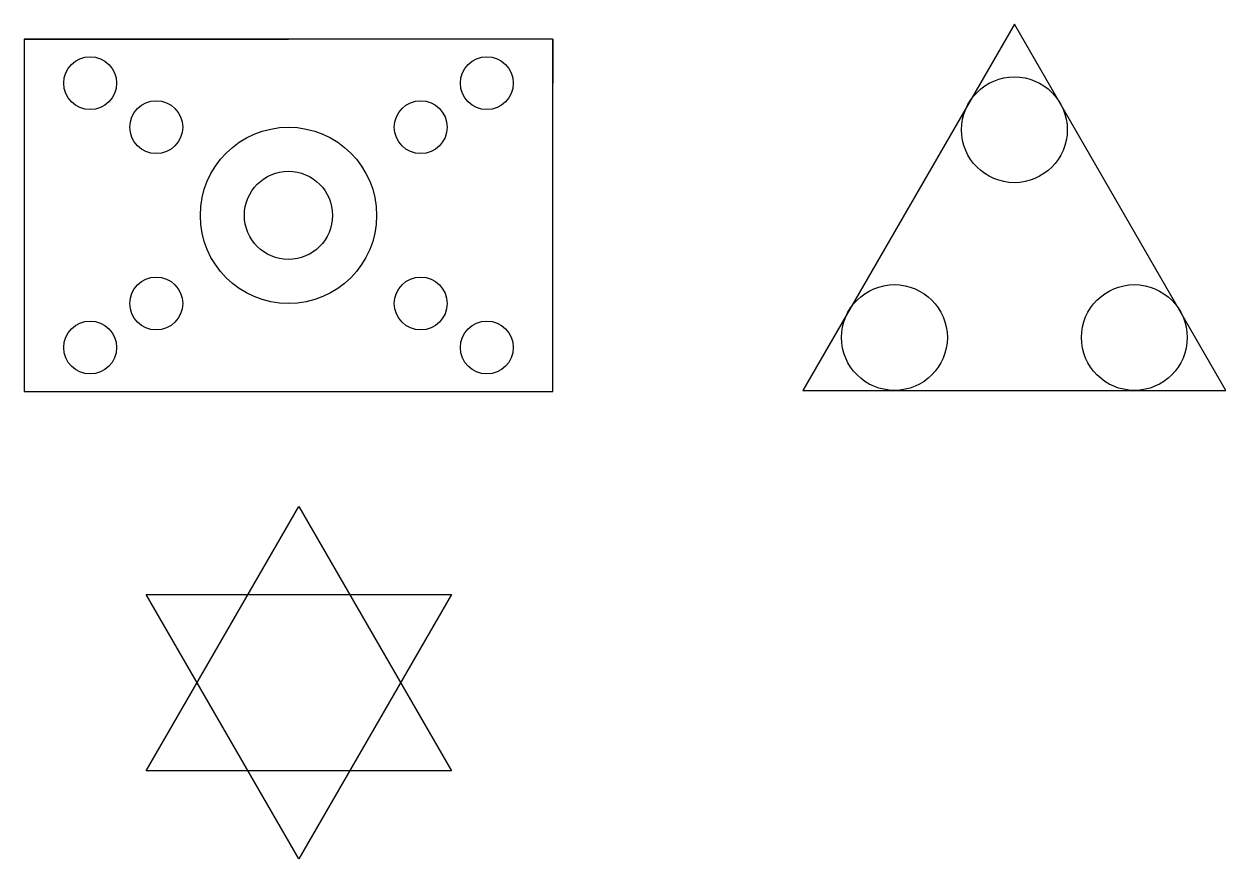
# Model space of a CAD drawing. Header units: millimetres. Extents: x 1994 to 2676, y 1839 to 2313.
import ezdxf

# ---------------------------------------------------------------- set-up
doc = ezdxf.new("R2010")
doc.units = ezdxf.units.MM

msp = doc.modelspace()

# ---------------------------------------------------------------- linework, layer by layer
for p, q in [((2555.81, 2313.1), (2435.81, 2105.26)), ((2675.81, 2105.26), (2555.81, 2313.1)), ((1994.06, 2304.57), (1994.06, 2104.57)), ((2294.06, 2304.57), (1994.06, 2304.57)), ((1994.06, 2304.57), (2031.56, 2304.57)), ((2031.56, 2304.57), (2069.06, 2304.57)), ((2069.06, 2304.57), (2144.06, 2304.57)), ((2294.06, 2104.57), (2294.06, 2304.57)), ((2294.06, 2304.57), (2294.06, 2279.57)), ((1994.06, 2279.57), (1994.06, 2254.57)), ((1994.06, 2254.57), (1994.06, 2204.57)), ((1994.06, 2104.57), (2294.06, 2104.57)), ((1994.06, 2104.57), (2031.56, 2104.57)), ((2435.81, 2105.26), (2675.81, 2105.26)), ((2063.36, 1889.44), (2149.96, 2039.44)), ((2149.96, 2039.44), (2236.56, 1889.44)), ((2063.36, 1989.44), (2236.56, 1989.44)), ((2149.96, 1839.44), (2063.36, 1989.44)), ((2236.56, 1989.44), (2149.96, 1839.44)), ((2236.56, 1889.44), (2063.36, 1889.44))]:
    msp.add_line(p, q)
for centre, radius in [((2031.56, 2279.57), 15), ((2031.56, 2279.57), 15), ((2256.56, 2279.57), 15), ((2555.81, 2253.1), 30), ((2069.06, 2254.57), 15), ((2219.06, 2254.57), 15), ((2144.06, 2204.57), 50), ((2144.06, 2204.57), 25), ((2069.06, 2154.57), 15), ((2219.06, 2154.57), 15), ((2487.77, 2135.26), 30), ((2623.85, 2135.26), 30), ((2031.56, 2129.57), 15), ((2256.56, 2129.57), 15)]:
    msp.add_circle(centre, radius)

doc.saveas('drawing.dxf')
